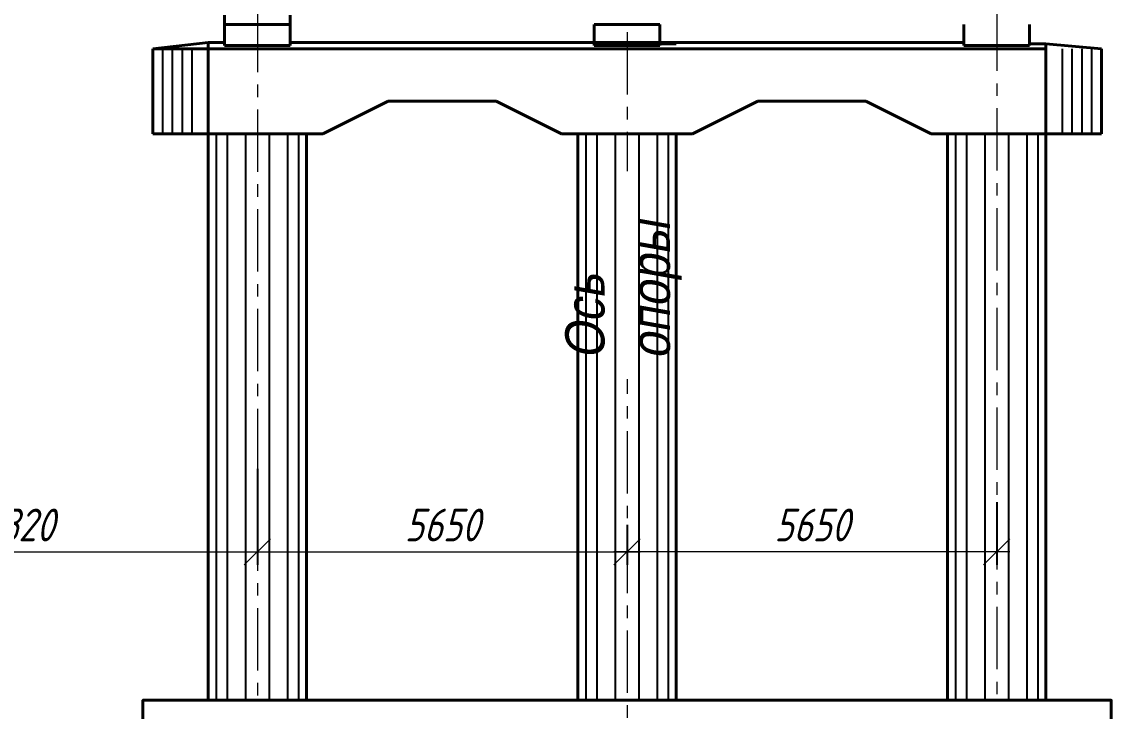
# Model space of a CAD drawing. Header units: millimetres. Extents: x 1864 to 10174863, y -4887456 to 5366151.
# Drawn here: x 8836228 to 8852879, y 6112 to 16648 of the extents above; entities that cross this region are included whole.
import ezdxf

# ---------------------------------------------------------------- set-up
doc = ezdxf.new("R2010")
doc.units = ezdxf.units.MM
doc.linetypes.add('CENTER', pattern=[50.8, 31.75, -6.35, 6.35, -6.35])
doc.layers.add('C-GEOL-PATT', color=250, linetype='Continuous')
doc.layers.add('S-PATT', color=252, linetype='Continuous')
for name, color, linetype, lineweight in [('S-GRID', 1, 'CENTER', 20), ('S-OPOR', 2, 'Continuous', 40), ('ИС_Размер', 3, 'Continuous', 18)]:
    doc.layers.add(name, color=color, linetype=linetype, lineweight=lineweight)
doc.styles.add('0', font='isocpeur.ttf', dxfattribs={"width": 0.8, "oblique": 15})
doc.styles.add('TM', font='mipgost.shx', dxfattribs={"width": 0.9, "oblique": 10})
doc.dimstyles.new('М200', dxfattribs={"dimscale": 200, "dimtxt": 2.5, "dimasz": 2, "dimexe": 1, "dimexo": 1, "dimgap": 0.8, "dimtad": 1, "dimdec": 0, "dimzin": 0, "dimdsep": 46, "dimtxsty": '0', "dimblk": 'OBLIQUE', "dimcen": 0.09, "dimdle": 1, "dimclrd": 256, "dimclre": 256, "dimclrt": 256, "dimadec": 4, "dimazin": 0, "dimtfac": 1, "dimtdec": 0, "dimtmove": 1, "dimatfit": 2, "dimfxl": 1, "dimtolj": 1, "dimtzin": 0, "dimlwd": -1, "dimarcsym": 0})

# ---------------------------------------------------------------- blocks, each defined once
blk = doc.blocks.new('_OBLIQUE')
at = {"color": 0, "linetype": 'ByBlock', "lineweight": -2}
blk.add_line((0.5, 0.5), (-0.5, -0.5), dxfattribs=at)
blk = doc.blocks.new('*D855')
at = {"layer": 'Defpoints', "color": 0, "linetype": 'Continuous', "transparency": 16777216}
for p in [(8839829, 10018), (8832509, 9145), (8839829, 8548)]:
    blk.add_point(p, dxfattribs=at)
at = {"layer": 'ИС_Размер', "lineweight": -2, "transparency": 16777216}
for p, q in [((8839829, 9818), (8839829, 8348)), ((8832509, 8945), (8832509, 8348))]:
    blk.add_line(p, q, dxfattribs=at)
at = {"layer": 'ИС_Размер', "transparency": 16777216}
blk.add_line((8832309, 8548), (8840029, 8548), dxfattribs=at)
at = {"layer": 'ИС_Размер', "linetype": 'Continuous', "transparency": 16777216, "xscale": 400, "yscale": 400, "zscale": 400, "rotation": 180}
blk.add_blockref('_OBLIQUE', (8832509, 8548), dxfattribs=at)
at = {"layer": 'ИС_Размер', "linetype": 'Continuous', "transparency": 16777216, "xscale": 400, "yscale": 400, "zscale": 400}
blk.add_blockref('_OBLIQUE', (8839829, 8548), dxfattribs=at)
at = {"layer": 'ИС_Размер', "linetype": 'Continuous', "transparency": 16777216, "insert": (8836169, 8958), "char_height": 500, "attachment_point": 5, "style": '0'}
blk.add_mtext('\\A1;7320', dxfattribs=at)
blk = doc.blocks.new('*D856')
at = {"layer": 'Defpoints', "color": 0, "linetype": 'Continuous', "transparency": 16777216}
for p in [(8839829, 9505), (8845479, 9163), (8845479, 8548)]:
    blk.add_point(p, dxfattribs=at)
at = {"layer": 'ИС_Размер', "lineweight": -2, "transparency": 16777216}
for p, q in [((8839829, 9305), (8839829, 8348)), ((8845479, 8963), (8845479, 8348))]:
    blk.add_line(p, q, dxfattribs=at)
at = {"layer": 'ИС_Размер', "transparency": 16777216}
blk.add_line((8839629, 8548), (8845679, 8548), dxfattribs=at)
at = {"layer": 'ИС_Размер', "linetype": 'Continuous', "transparency": 16777216, "xscale": 400, "yscale": 400, "zscale": 400, "rotation": 180}
blk.add_blockref('_OBLIQUE', (8839829, 8548), dxfattribs=at)
at = {"layer": 'ИС_Размер', "linetype": 'Continuous', "transparency": 16777216, "xscale": 400, "yscale": 400, "zscale": 400}
blk.add_blockref('_OBLIQUE', (8845479, 8548), dxfattribs=at)
at = {"layer": 'ИС_Размер', "linetype": 'Continuous', "transparency": 16777216, "insert": (8842654, 8958), "char_height": 500, "attachment_point": 5, "style": '0'}
blk.add_mtext('\\A1;5650', dxfattribs=at)
blk = doc.blocks.new('*D852')
at = {"layer": 'Defpoints', "color": 0, "linetype": 'Continuous', "transparency": 16777216}
for p in [(8851129, 9505), (8845479, 9163), (8845479, 8548)]:
    blk.add_point(p, dxfattribs=at)
at = {"layer": 'ИС_Размер', "lineweight": -2, "transparency": 16777216}
for p, q in [((8851129, 9305), (8851129, 8348)), ((8845479, 8963), (8845479, 8348))]:
    blk.add_line(p, q, dxfattribs=at)
at = {"layer": 'ИС_Размер', "transparency": 16777216}
blk.add_line((8851329, 8548), (8845279, 8548), dxfattribs=at)
at = {"layer": 'ИС_Размер', "linetype": 'Continuous', "transparency": 16777216, "xscale": 400, "yscale": 400, "zscale": 400, "rotation": 180}
blk.add_blockref('_OBLIQUE', (8845479, 8548), dxfattribs=at)
at = {"layer": 'ИС_Размер', "linetype": 'Continuous', "transparency": 16777216, "xscale": 400, "yscale": 400, "zscale": 400}
blk.add_blockref('_OBLIQUE', (8851129, 8548), dxfattribs=at)
at = {"layer": 'ИС_Размер', "linetype": 'Continuous', "transparency": 16777216, "insert": (8848304, 8958), "char_height": 500, "attachment_point": 5, "style": '0'}
blk.add_mtext('\\A1;5650', dxfattribs=at)

msp = doc.modelspace()

# ---------------------------------------------------------------- linework, layer by layer
at = {"layer": 'S-GRID', "linetype": 'CENTER', "ltscale": 30}
for p, q in [((8839829.2, 16831.7, -5778.2), (8839829.2, 6279.2, -5778.2)), ((8851129.2, 16850, -5778.2), (8851129.2, 6279.2, -5778.2)), ((8845479.2, 16489.3, -5778.2), (8845479.2, -4168.9, -5778.2))]:
    msp.add_line(p, q, dxfattribs=at)
at = {"layer": 'S-OPOR'}
for p, q in [((8839329.2, 16748.3, -5778.2), (8839329.2, 16283.9, -5778.2)), ((8840329.2, 16748.3, -5778.2), (8840329.2, 16283.9, -5778.2)), ((8840329.2, 16608.7, -5778.2), (8839329.2, 16608.7, -5778.2)), ((8845979.2, 16608.7, -5778.2), (8844979.2, 16608.7, -5778.2)), ((8844979.2, 16608.7, -5778.2), (8844979.2, 16283.9, -5778.2)), ((8845979.2, 16608.7, -5778.2), (8845979.2, 16283.9, -5778.2)), ((8850629.2, 16608.7, -5778.2), (8850629.2, 16283.9, -5778.2)), ((8851629.2, 16608.7, -5778.2), (8851629.2, 16283.9, -5778.2)), ((8839079.2, 16333.7, -5778.2), (8838229.2, 16233.7, -5778.2)), ((8839079.2, 16333.7, -5778.2), (8839079.2, 14933.7, -5778.2)), ((8839079.2, 16333.7, -5778.2), (8839329.2, 16333.7, -5778.2)), ((8850629.2, 16333.7, -5778.2), (8840329.2, 16333.7, -5778.2)), ((8851879.2, 16233.7, -5778.2), (8838229.2, 16233.7, -5778.2)), ((8838229.2, 16233.7, -5778.2), (8838229.2, 14933.7, -5778.2)), ((8839329.2, 16283.9, -5778.2), (8840329.2, 16283.9, -5778.2)), ((8845979.2, 16283.9, -5778.2), (8844979.2, 16283.9, -5778.2)), ((8846229.2, 16308.7, -5778.2), (8845979.2, 16308.7, -5778.2)), ((8851629.2, 16283.9, -5778.2), (8850629.2, 16283.9, -5778.2)), ((8851879.2, 16308.7, -5778.2), (8851629.2, 16308.7, -5778.2)), ((8852729.2, 16233.7, -5778.2), (8851879.2, 16308.7, -5778.2)), ((8851879.2, 16308.7, -5778.2), (8851879.2, 14933.7, -5778.2)), ((8852729.2, 16233.7, -5778.2), (8852729.2, 14933.7, -5778.2)), ((8840829.2, 14933.7, -5778.2), (8841829.2, 15433.7, -5778.2)), ((8843479.2, 15433.7, -5778.2), (8841829.2, 15433.7, -5778.2)), ((8844479.2, 14933.7, -5778.2), (8843479.2, 15433.7, -5778.2)), ((8846479.2, 14933.7, -5778.2), (8847479.2, 15433.7, -5778.2)), ((8847479.2, 15433.7, -5778.2), (8849129.2, 15433.7, -5778.2)), ((8849129.2, 15433.7, -5778.2), (8850129.2, 14933.7, -5778.2)), ((8840829.2, 14933.7, -5778.2), (8838229.2, 14933.7, -5778.2)), ((8839079.2, 14933.7, -5778.2), (8839079.2, 6279.2, -5778.2)), ((8840579.2, 14933.7, -5778.2), (8840579.2, 6279.2, -5778.2)), ((8846479.2, 14933.7, -5778.2), (8844479.2, 14933.7, -5778.2)), ((8850129.2, 14933.7, -5778.2), (8852729.2, 14933.7, -5778.2)), ((8850379.2, 14933.7, -5778.2), (8850379.2, 6279.2, -5778.2)), ((8851879.2, 14933.7, -5778.2), (8851879.2, 6279.2, -5778.2))]:
    msp.add_line(p, q, dxfattribs=at)
at = {"layer": 'S-OPOR', "elevation": -5778.2}
msp.add_lwpolyline([(8852879.1, 279.1), (8838079.1, 279.1), (8838079.4, 6279.2), (8852879.4, 6279.2)], close=True, dxfattribs=at)
at = {"layer": 'S-PATT'}
for p, q in [((8838379.2, 16233.7, -5778.2), (8838379.2, 14933.7, -5778.2)), ((8838529.2, 16233.7, -5778.2), (8838529.2, 14933.7, -5778.2)), ((8838679.2, 16233.7, -5778.2), (8838679.2, 14933.7, -5778.2)), ((8838829.2, 16233.7, -5778.2), (8838829.2, 14933.7, -5778.2)), ((8852129.2, 16233.7, -5778.2), (8852129.2, 14933.7, -5778.2)), ((8852279.2, 16233.7, -5778.2), (8852279.2, 14933.7, -5778.2)), ((8852429.2, 16233.7, -5778.2), (8852429.2, 14933.7, -5778.2)), ((8852579.2, 16233.7, -5778.2), (8852579.2, 14933.7, -5778.2)), ((8839198.3, 14933.7, -5778.2), (8839198.3, 6279.2, -5778.2)), ((8839366.6, 14933.7, -5778.2), (8839366.6, 6279.2, -5778.2)), ((8839647.2, 14933.7, -5778.2), (8839647.2, 6279.2, -5778.2)), ((8840011.3, 14933.7, -5778.2), (8840011.3, 6279.2, -5778.2)), ((8840291.9, 14933.7, -5778.2), (8840291.9, 6279.2, -5778.2)), ((8840460.2, 14933.7, -5778.2), (8840460.2, 6279.2, -5778.2)), ((8850498.3, 14933.7, -5778.2), (8850498.3, 6279.2, -5778.2)), ((8850666.6, 14933.7, -5778.2), (8850666.6, 6279.2, -5778.2)), ((8850947.2, 14933.7, -5778.2), (8850947.2, 6279.2, -5778.2)), ((8851311.3, 14933.7, -5778.2), (8851311.3, 6279.2, -5778.2)), ((8851591.9, 14933.7, -5778.2), (8851591.9, 6279.2, -5778.2)), ((8851760.2, 14933.7, -5778.2), (8851760.2, 6279.2, -5778.2))]:
    msp.add_line(p, q, dxfattribs=at)

# ---------------------------------------------------------------- dimensions: what is measured, and where the dimension line sits
at = {"layer": 'ИС_Размер', "linetype": 'Continuous'}
for base, p1, p2, picture, middle in [((8839829.2, 8548.1, -5778.2), (8832509, 9144.7, -5778.2), (8839829.2, 10017.7, -5778.2), '*D855', (8836169.1, 8958.1, -5778.2)), ((8845479.2, 8548.1, -5778.2), (8839829.2, 9505.5, -5778.2), (8845479.2, 9162.7, -5778.2), '*D856', (8842654.2, 8958.1, -5778.2))]:
    dim = msp.add_linear_dim(base=base, p1=p1, p2=p2, dimstyle='М200', dxfattribs=at)
    dim.commit()
    dim.dimension.update_dxf_attribs({"geometry": picture, "text_midpoint": middle})
dim = msp.add_linear_dim(base=(8845479.2, 8548.1, -5778.2), p1=(8851129.2, 9505.5, -5778.2), p2=(8845479.2, 9162.7, -5778.2), angle=180, dimstyle='М200', dxfattribs=at)
dim.commit()
dim.dimension.update_dxf_attribs({"geometry": '*D852', "text_midpoint": (8848304.2, 8958.1, -5778.2)})

# ---------------------------------------------------------------- next in the draw order: texts
at = {"layer": 'C-GEOL-PATT', "color": 1, "insert": (8844535, 11489.7, -5778.2), "char_height": 600, "width": 2570.415, "attachment_point": 1, "rotation": 90, "style": 'TM', "bg_fill": 2}
msp.add_mtext('{\\C4;Ось опоры}', dxfattribs=at)

# ---------------------------------------------------------------- next in the draw order: linework, layer by layer
at = {"layer": 'S-OPOR'}
for p, q in [((8844729.2, 14933.7, -5778.2), (8844729.2, 6279.2, -5778.2)), ((8846229.2, 14933.7, -5778.2), (8846229.2, 6279.2, -5778.2))]:
    msp.add_line(p, q, dxfattribs=at)
at = {"layer": 'S-PATT'}
for p, q in [((8844848.3, 14933.7, -5778.2), (8844848.3, 6279.2, -5778.2)), ((8845016.6, 14933.7, -5778.2), (8845016.6, 6279.2, -5778.2)), ((8845297.2, 14933.7, -5778.2), (8845297.2, 6279.2, -5778.2)), ((8845661.3, 14933.7, -5778.2), (8845661.3, 6279.2, -5778.2)), ((8845941.9, 14933.7, -5778.2), (8845941.9, 6279.2, -5778.2)), ((8846110.2, 14933.7, -5778.2), (8846110.2, 6279.2, -5778.2))]:
    msp.add_line(p, q, dxfattribs=at)

doc.saveas('drawing.dxf')
